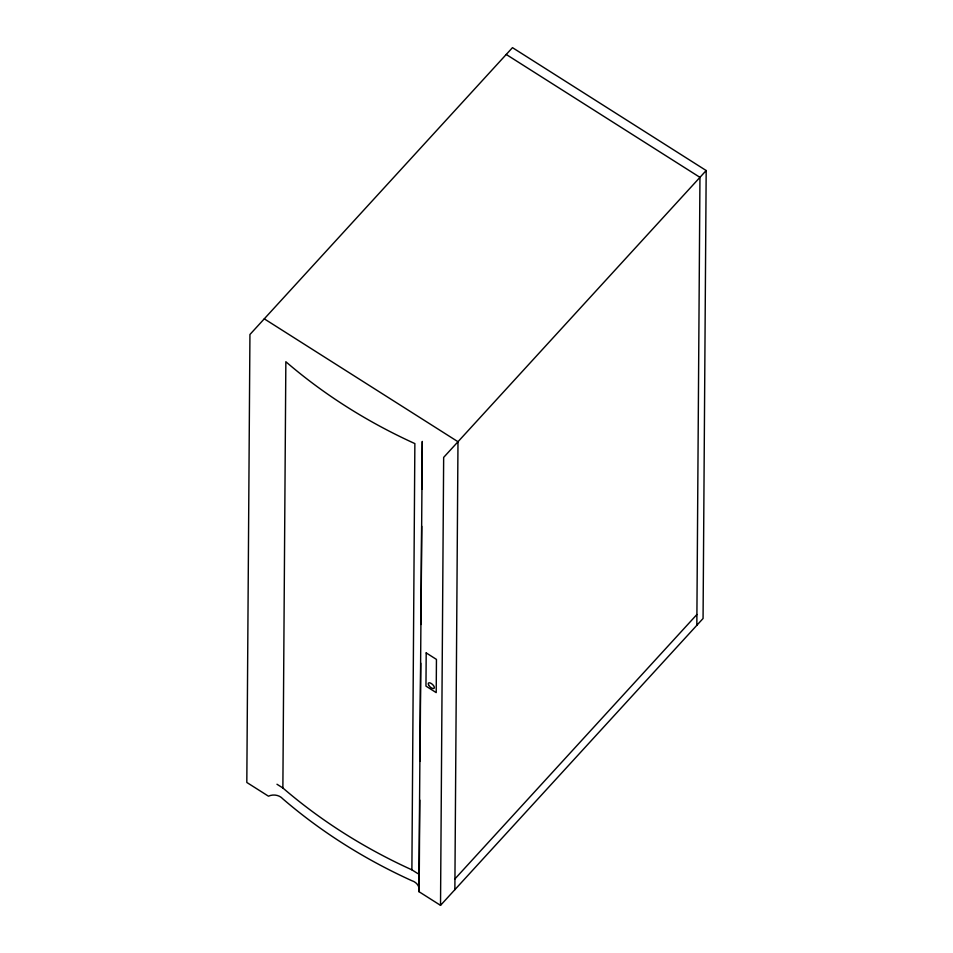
<?xml version="1.0" encoding="UTF-8"?>
<svg xmlns="http://www.w3.org/2000/svg" width="953" height="953" viewBox="0 0 953 953"><rect width="100%" height="100%" fill="white"/><g stroke="black" fill="none" stroke-linecap="round" stroke-linejoin="round"><path stroke-width="1.43" d="M411.887 869.839A535.205 445.265 0.4 0 1 282.874 787.988L285.852 361.735A535.205 445.265 0.4 0 0 414.865 443.586L411.887 869.839L417.89 873.639M418.879 891.615A11.293 9.387 0.4 0 0 411.815 880.691A535.205 445.265 0.4 0 1 282.803 798.84A11.031 9.173 0.4 0 0 268.46 796.184L246.815 782.461L249.936 334.503L512.476 47.65L706.185 170.539L703.064 618.497L440.524 905.35L418.879 891.615L422.298 441.418L421.965 489.044M419.165 889.375L419.796 800.091M420.059 761.387L420.749 663.169M421.023 624.477L421.702 526.247M440.524 905.35L443.657 457.392L706.185 170.539M454.867 889.685L457.988 441.727L264.279 318.838M696.834 625.311L699.955 177.353L506.234 54.464M454.938 878.892L696.905 614.506M276.978 784.248L282.874 787.988M426.194 652.9L425.967 686.124L436.212 692.617L436.45 659.405L426.194 652.9M428.624 685.04A3.86 1.715 42.5 0 0 433.949 688.423A3.86 1.715 42.5 0 0 431.304 683.515A3.86 1.715 42.5 0 0 428.624 685.04"/></g></svg>
